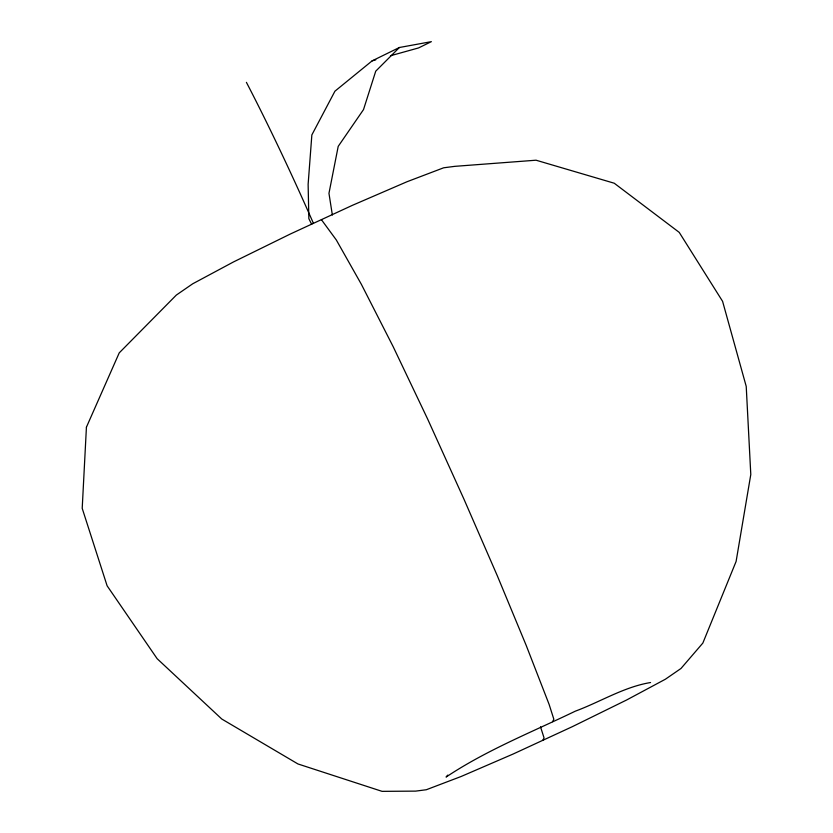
<?xml version="1.0" encoding="UTF-8"?>
<svg xmlns="http://www.w3.org/2000/svg" width="833" height="833" viewBox="0 0 833 833"><rect width="100%" height="100%" fill="white"/><g stroke="black" fill="none" stroke-linecap="round" stroke-linejoin="round"><path stroke-width="1.25" d="M542.793 740.329L544.053 737.913L540.523 726.824M552.581 721.68L553.851 719.264L549.145 704.479L526.164 645.315L497.311 575.77L463.95 499.154L427.683 419.134L393.166 346.674L361.335 284.251L336.324 239.987L321.403 219.652M447.758 775.096L446.082 777.054C486.368 750.179 531.85 732.145 575.332 711.163C600.354 701.907 624.032 686.902 650.563 682.539M390.448 55.759L418.562 47.929L431.369 41.65L399.382 47.502L375.735 71.169L363.511 109.592L338.208 146.369L328.962 193.329L332.357 215.008M399.382 47.502L372.122 60.861L334.939 91.182L311.854 134.925L308.127 184.301L308.856 218.673L311.677 224.369M372.122 60.861L375.787 59.841M246.401 82.342A177.856 11.777 65.2 0 1 313.458 223.411M86.424 427.183L82.207 508.349L107.113 585.807L157.135 658.684L221.776 719.025L297.964 763.965L382.066 791.35L415.646 791.121L426.319 789.736L461.159 776.481L513.263 753.969L572.313 726.678L626.603 700.001L665.39 679.228L680.998 668.472L702.844 643.076L736.101 561.452L750.793 474.508L746.222 386.397L722.586 301.327L679.228 232.386L614.233 183.218L536.056 160.207L454.86 166.34L443.656 167.797L407.077 181.709L352.39 205.334L290.415 233.979L233.417 261.978L192.704 283.793L176.325 295.08L119.223 352.88L86.424 427.183"/></g></svg>
